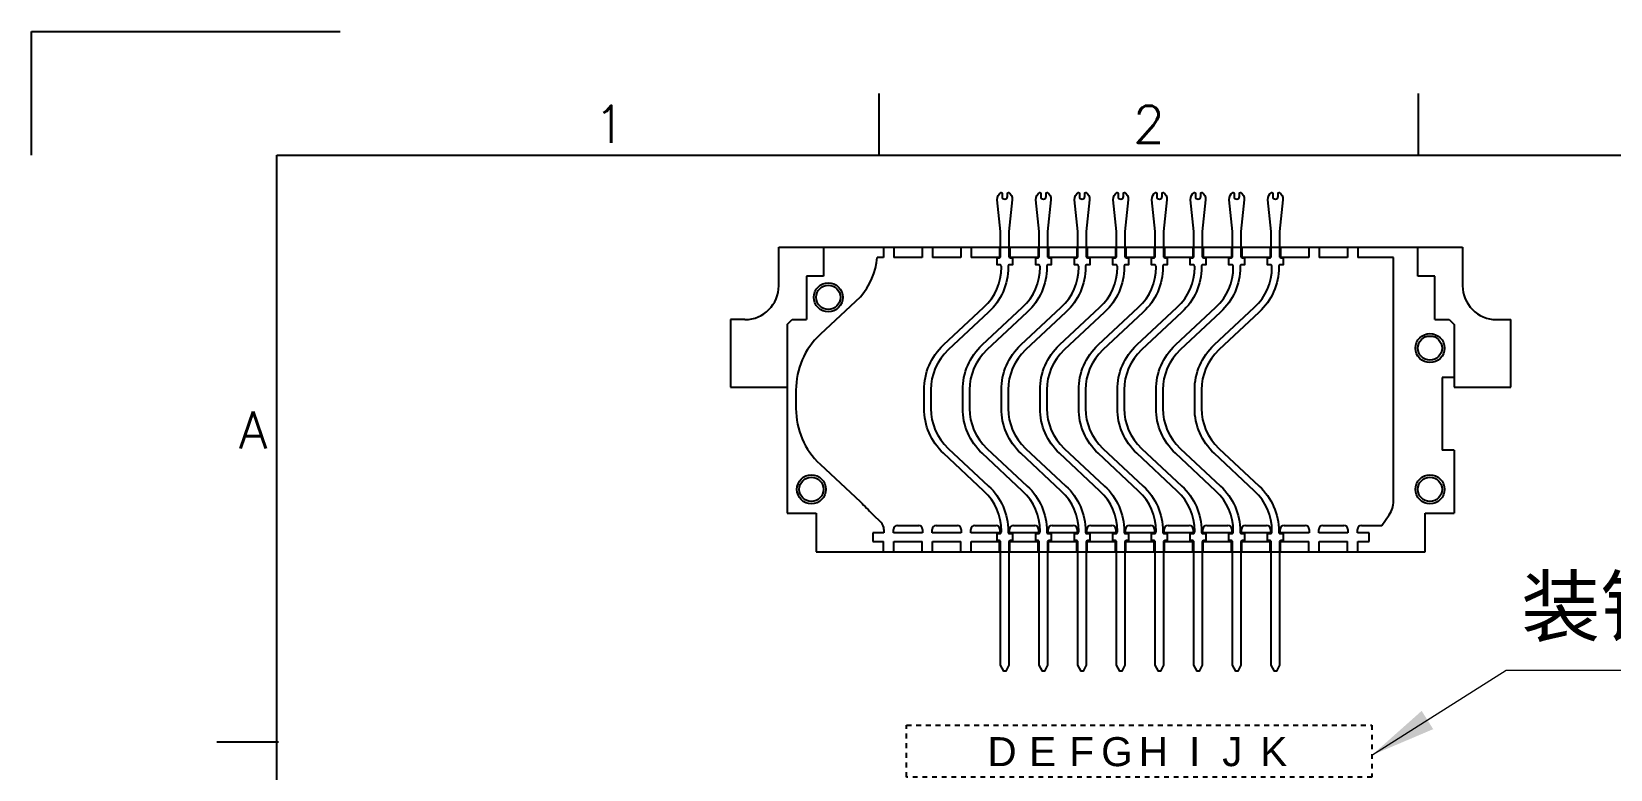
# Model space of a CAD drawing. Header units: millimetres. Extents: x -2108 to -1819, y 1464 to 1622.
# Drawn here: x -1895.32 to -1862.65, y 1553.43 to 1568.68 of the extents above; entities that cross this region are included whole.
import ezdxf
from ezdxf.enums import TextEntityAlignment as Align

# ---------------------------------------------------------------- set-up
doc = ezdxf.new("R2010")
doc.units = ezdxf.units.MM
doc.linetypes.add('CENTER', pattern=[0.6, 0.375, -0.075, 0.075, -0.075])
for name, color, linetype in [('C1', 7, 'Continuous'), ('hatch', 6, 'Continuous'), ('text', 7, 'Continuous'), ('厚', 7, 'Continuous')]:
    doc.layers.add(name, color=color, linetype=linetype)
doc.styles.add('Roman', font='romans', dxfattribs={"bigfont": 'bigfont'})
doc.dimstyles.new('副本水平', dxfattribs={"dimscale": 1.7, "dimtxt": 1.2, "dimasz": 0.8, "dimexe": 0.5, "dimexo": 0.5, "dimgap": 0.2, "dimtad": 0, "dimrnd": 0.0005, "dimzin": 9, "dimdsep": 46, "dimtxsty": 'Standard', "dimcen": 0, "dimclrd": 192, "dimclre": 192, "dimclrt": 7, "dimazin": 2, "dimtfac": 1, "dimtofl": 0, "dimtmove": 0, "dimatfit": 3, "dimfxl": 1, "dimtolj": 1, "dimlwd": 9, "dimlwe": 9, "dimarcsym": 0})

# ---------------------------------------------------------------- blocks, each defined once
blk = doc.blocks.new('REWQREWQTERQT')
at = {"color": 7, "linetype": 'Continuous'}
for p, q in [((561.187, 243.384), (561.187, 244.184)), ((561.187, 244.184), (575.337, 244.184)), ((562.112, 244.184), (562.112, 243.584)), ((563.357, 244.184), (563.357, 243.969)), ((563.567, 244.184), (563.567, 243.969)), ((564.157, 244.184), (564.157, 243.969)), ((564.367, 244.184), (564.367, 243.969)), ((564.957, 244.184), (564.957, 243.969)), ((565.167, 244.184), (565.167, 243.969)), ((565.757, 244.184), (565.757, 243.969)), ((565.967, 244.184), (565.967, 243.969)), ((566.557, 244.184), (566.557, 243.969)), ((566.767, 244.184), (566.767, 243.969)), ((567.357, 244.184), (567.357, 243.969)), ((567.567, 244.184), (567.567, 243.969)), ((568.157, 244.184), (568.157, 243.969)), ((568.367, 244.184), (568.367, 243.969)), ((568.957, 244.184), (568.957, 243.969)), ((569.167, 244.184), (569.167, 243.969)), ((569.757, 244.184), (569.757, 243.969)), ((569.967, 244.184), (569.967, 243.969)), ((570.557, 244.184), (570.557, 243.969)), ((570.767, 244.184), (570.767, 243.969)), ((571.357, 244.184), (571.357, 243.969)), ((571.567, 244.184), (571.567, 243.969)), ((572.157, 244.184), (572.157, 243.969)), ((572.367, 244.184), (572.367, 243.969)), ((572.957, 244.184), (572.957, 243.969)), ((573.167, 244.184), (573.167, 243.969)), ((574.412, 243.584), (574.412, 244.184)), ((575.337, 244.184), (575.337, 243.384)), ((563.357, 243.969), (563.222, 243.969)), ((564.157, 243.969), (563.567, 243.969)), ((564.957, 243.969), (564.367, 243.969)), ((565.757, 243.969), (565.167, 243.969)), ((566.557, 243.969), (565.967, 243.969)), ((567.357, 243.969), (566.767, 243.969)), ((568.157, 243.969), (567.567, 243.969)), ((568.957, 243.969), (568.367, 243.969)), ((569.757, 243.969), (569.167, 243.969)), ((570.557, 243.969), (569.967, 243.969)), ((571.357, 243.969), (570.767, 243.969)), ((572.157, 243.969), (571.567, 243.969)), ((572.957, 243.969), (572.367, 243.969)), ((573.907, 243.969), (573.167, 243.969)), ((573.907, 238.932), (573.907, 243.969)), ((561.762, 243.584), (561.762, 242.684)), ((562.112, 243.584), (561.762, 243.584)), ((574.762, 243.584), (574.412, 243.584)), ((574.762, 242.684), (574.762, 243.584)), ((562.878, 243.153), (562.041, 242.373)), ((560.187, 242.684), (560.187, 241.284)), ((560.487, 242.684), (560.187, 242.684)), ((561.362, 242.584), (561.462, 242.684)), ((561.362, 242.584), (561.362, 238.684)), ((561.462, 242.684), (561.762, 242.684)), ((574.762, 242.684), (575.062, 242.684)), ((575.062, 242.684), (575.162, 242.584)), ((575.162, 242.584), (575.162, 241.284)), ((576.037, 242.684), (576.337, 242.684)), ((576.337, 241.284), (576.337, 242.684)), ((575.162, 241.484), (574.912, 241.484)), ((574.912, 241.484), (574.912, 239.984)), ((560.187, 241.284), (561.362, 241.284)), ((561.542, 241.224), (561.542, 240.843)), ((575.162, 241.284), (576.337, 241.284)), ((575.162, 239.984), (574.912, 239.984)), ((575.162, 239.984), (575.162, 238.684)), ((562.041, 239.695), (562.878, 238.914)), ((561.362, 238.684), (561.962, 238.684)), ((561.962, 238.684), (561.962, 237.884)), ((563.129, 238.66), (563.303, 238.488)), ((573.667, 238.427), (573.819, 238.649)), ((574.562, 238.684), (575.162, 238.684)), ((574.562, 237.884), (574.562, 238.684)), ((563.362, 238.277), (563.132, 238.277)), ((563.132, 238.277), (563.132, 238.099)), ((563.362, 238.346), (563.362, 238.277)), ((563.562, 238.277), (563.562, 238.347)), ((564.162, 238.277), (563.562, 238.277)), ((563.642, 238.427), (564.082, 238.427)), ((564.162, 238.347), (564.162, 238.277)), ((564.362, 238.277), (564.362, 238.347)), ((564.962, 238.277), (564.362, 238.277)), ((564.442, 238.427), (564.882, 238.427)), ((564.962, 238.347), (564.962, 238.277)), ((565.162, 238.277), (565.162, 238.347)), ((565.762, 238.277), (565.162, 238.277)), ((565.242, 238.427), (565.682, 238.427)), ((565.762, 238.347), (565.762, 238.277)), ((565.962, 238.277), (565.962, 238.347)), ((566.562, 238.277), (565.962, 238.277)), ((566.042, 238.427), (566.482, 238.427)), ((566.562, 238.347), (566.562, 238.277)), ((566.762, 238.277), (566.762, 238.347)), ((567.362, 238.277), (566.762, 238.277)), ((566.842, 238.427), (567.282, 238.427)), ((567.362, 238.347), (567.362, 238.277)), ((567.562, 238.277), (567.562, 238.347)), ((568.162, 238.277), (567.562, 238.277)), ((567.642, 238.427), (568.082, 238.427)), ((568.162, 238.347), (568.162, 238.277)), ((568.362, 238.277), (568.362, 238.347)), ((568.962, 238.277), (568.362, 238.277)), ((568.442, 238.427), (568.882, 238.427)), ((568.962, 238.347), (568.962, 238.277)), ((569.162, 238.277), (569.162, 238.347)), ((569.762, 238.277), (569.162, 238.277)), ((569.242, 238.427), (569.682, 238.427)), ((569.762, 238.347), (569.762, 238.277)), ((569.962, 238.277), (569.962, 238.347)), ((570.562, 238.277), (569.962, 238.277)), ((570.042, 238.427), (570.482, 238.427)), ((570.562, 238.347), (570.562, 238.277)), ((570.762, 238.277), (570.762, 238.347)), ((571.362, 238.277), (570.762, 238.277)), ((570.842, 238.427), (571.282, 238.427)), ((571.362, 238.347), (571.362, 238.277)), ((571.562, 238.277), (571.562, 238.347)), ((572.162, 238.277), (571.562, 238.277)), ((571.642, 238.427), (572.082, 238.427)), ((572.162, 238.347), (572.162, 238.277)), ((572.362, 238.277), (572.362, 238.347)), ((572.962, 238.277), (572.362, 238.277)), ((572.442, 238.427), (572.882, 238.427)), ((572.962, 238.347), (572.962, 238.277)), ((573.162, 238.277), (573.162, 238.347)), ((573.407, 238.277), (573.162, 238.277)), ((573.242, 238.427), (573.667, 238.427)), ((573.407, 238.099), (573.407, 238.277)), ((561.962, 237.884), (574.562, 237.884)), ((563.132, 238.099), (563.357, 238.099)), ((563.357, 237.884), (563.357, 238.099)), ((563.567, 238.099), (564.157, 238.099)), ((563.567, 237.884), (563.567, 238.099)), ((564.157, 237.884), (564.157, 238.099)), ((564.367, 238.099), (564.957, 238.099)), ((564.367, 237.884), (564.367, 238.099)), ((564.957, 237.884), (564.957, 238.099)), ((565.167, 238.099), (565.757, 238.099)), ((565.167, 237.884), (565.167, 238.099)), ((565.757, 237.884), (565.757, 238.099)), ((565.967, 238.099), (566.557, 238.099)), ((565.967, 237.884), (565.967, 238.099)), ((566.557, 237.884), (566.557, 238.099)), ((566.767, 238.099), (567.357, 238.099)), ((566.767, 237.884), (566.767, 238.099)), ((567.357, 237.884), (567.357, 238.099)), ((567.567, 238.099), (568.157, 238.099)), ((567.567, 237.884), (567.567, 238.099)), ((568.157, 237.884), (568.157, 238.099)), ((568.367, 238.099), (568.957, 238.099)), ((568.367, 237.884), (568.367, 238.099)), ((568.957, 237.884), (568.957, 238.099)), ((569.167, 238.099), (569.757, 238.099)), ((569.167, 237.884), (569.167, 238.099)), ((569.757, 237.884), (569.757, 238.099)), ((569.967, 238.099), (570.557, 238.099)), ((569.967, 237.884), (569.967, 238.099)), ((570.557, 237.884), (570.557, 238.099)), ((570.767, 238.099), (571.357, 238.099)), ((570.767, 237.884), (570.767, 238.099)), ((571.357, 237.884), (571.357, 238.099)), ((571.567, 238.099), (572.157, 238.099)), ((571.567, 237.884), (571.567, 238.099)), ((572.157, 237.884), (572.157, 238.099)), ((572.367, 238.099), (572.957, 238.099)), ((572.367, 237.884), (572.367, 238.099)), ((572.957, 237.884), (572.957, 238.099)), ((573.167, 238.099), (573.407, 238.099)), ((573.167, 237.884), (573.167, 238.099))]:
    blk.add_line(p, q, dxfattribs=at)
for centre, radius in [((562.212, 243.144), 0.3), ((562.212, 243.144), 0.25), ((574.662, 242.094), 0.3), ((574.662, 242.094), 0.25), ((561.862, 239.174), 0.3), ((574.662, 239.174), 0.3), ((561.862, 239.174), 0.25), ((574.662, 239.174), 0.25)]:
    blk.add_circle(centre, radius, dxfattribs=at)
for centre, radius, start, end in [((561.804, 244.087), 1.423, 319.0004, 355.2473), ((560.487, 243.384), 0.7, 270, 0), ((576.037, 243.384), 0.7, 180, 270), ((563.112, 241.224), 1.57, 133, 180), ((563.112, 240.843), 1.57, 180, 227), ((589.012, 264.486), 36.564, 224.3773, 224.9373), ((573.407, 238.932), 0.5, 325.5481, 0), ((563.162, 238.346), 0.2, 0, 45.2702), ((563.642, 238.347), 0.08, 90, 180), ((564.082, 238.347), 0.08, 0, 90), ((564.442, 238.347), 0.08, 90, 180), ((564.882, 238.347), 0.08, 0, 90), ((565.242, 238.347), 0.08, 90, 180), ((565.682, 238.347), 0.08, 0, 90), ((566.042, 238.347), 0.08, 90, 180), ((566.482, 238.347), 0.08, 0, 90), ((566.842, 238.347), 0.08, 90, 180), ((567.282, 238.347), 0.08, 0, 90), ((567.642, 238.347), 0.08, 90, 180), ((568.082, 238.347), 0.08, 0, 90), ((568.442, 238.347), 0.08, 90, 180), ((568.882, 238.347), 0.08, 0, 90), ((569.242, 238.347), 0.08, 90, 180), ((569.682, 238.347), 0.08, 0, 90), ((570.042, 238.347), 0.08, 90, 180), ((570.482, 238.347), 0.08, 0, 90), ((570.842, 238.347), 0.08, 90, 180), ((571.282, 238.347), 0.08, 0, 90), ((571.642, 238.347), 0.08, 90, 180), ((572.082, 238.347), 0.08, 0, 90), ((572.442, 238.347), 0.08, 90, 180), ((572.882, 238.347), 0.08, 0, 90), ((573.242, 238.347), 0.08, 90, 180)]:
    blk.add_arc(centre, radius, start, end, dxfattribs=at)
blk = doc.blocks.new('fdsah')
at = {"layer": 'text'}
for p, q in [((-100, 9.869), (-98.8251, 9.869)), ((-100, 9.399), (-100, 9.869)), ((-96.773, 9.399), (-96.773, 9.634)), ((-94.7209, 9.399), (-94.7209, 9.634)), ((-98.8251, 9.399), (-86.5124, 9.399)), ((-99.0601, 7.1667), (-99.2951, 7.1667))]:
    blk.add_line(p, q, dxfattribs=at)
blk.add_lwpolyline([(-99.0658, 9.399), (-86.5124, 9.399), (-86.5124, 2.2179), (-93.9111, 2.2179), (-93.9111, 0.47), (-95.3318, 0.47), (-96.773, 0.47), (-99.0658, 0.47)], close=True, dxfattribs=at)
at = {"layer": 'text', "style": 'Roman'}
for s, p in [('1', (-97.7991, 9.446)), ('2', (-95.7469, 9.446)), ('A', (-99.1566, 8.2829))]:
    blk.add_text(s, height=0.141, dxfattribs=at).set_placement(p, align=Align.CENTER)
at = {"layer": 'text', "color": 0, "style": 'Roman', "flags": 8}
for tag, p in [('FNAME', (-99.3421, 5.5454)), ('REVDATE', (-99.3421, 3.2897)), ('USER', (-99.3421, 0.47))]:
    blk.add_attdef(tag, p, '', height=0.141, rotation=90, dxfattribs=at)

msp = doc.modelspace()

# ---------------------------------------------------------------- linework, layer by layer
at = {"layer": 'C1', "color": 3}
for points in [[(-1875.1162, 1563.8098, -0.2080003), (-1875.5201, 1562.881), (-1876.3569, 1562.1006, 0.2080003), (-1876.7162, 1561.2742), (-1876.7162, 1560.8926, 0.2080003), (-1876.3569, 1560.0662), (-1875.5201, 1559.2859, -0.2080003), (-1875.1162, 1558.357), (-1875.1162, 1558.3364, 0.4142136), (-1875.0862, 1558.3064), (-1875.0262, 1558.3064), (-1875.0262, 1558.1584), (-1875.0712, 1558.1584, 0.4142136), (-1875.1012, 1558.1284), (-1875.1012, 1555.5834), (-1875.1662, 1555.4584), (-1875.2062, 1555.4584), (-1875.2712, 1555.5834), (-1875.2712, 1558.1284, 0.4142136), (-1875.3012, 1558.1584), (-1875.3462, 1558.1584), (-1875.3462, 1558.3064), (-1875.2862, 1558.3064, 0.4142136), (-1875.2562, 1558.3364), (-1875.2562, 1558.357, 0.2080003), (-1875.6156, 1559.1835), (-1876.4524, 1559.9638, -0.2080003), (-1876.8562, 1560.8926), (-1876.8562, 1561.2742, -0.2080003), (-1876.4524, 1562.203), (-1875.6156, 1562.9834, 0.2080003), (-1875.2562, 1563.8098), (-1875.2562, 1563.8298, 0.4142136), (-1875.2862, 1563.8598), (-1875.3462, 1563.8598), (-1875.3462, 1564.0084), (-1875.3012, 1564.0084, 0.4142136), (-1875.2712, 1564.0384), (-1875.2712, 1564.5441, 0.0261859), (-1875.2714, 1564.5472), (-1875.3404, 1565.2033, -0.2956205), (-1875.2615, 1565.3584, -0.3207735), (-1875.2412, 1565.33), (-1875.2412, 1565.2734, 1), (-1875.1312, 1565.2734), (-1875.1312, 1565.33, -0.3207735), (-1875.1109, 1565.3584, -0.2956205), (-1875.0321, 1565.2033), (-1875.1011, 1564.5472, 0.0261859), (-1875.1012, 1564.5441), (-1875.1012, 1564.0384, 0.4142136), (-1875.0712, 1564.0084), (-1875.0262, 1564.0084), (-1875.0262, 1563.8598), (-1875.0862, 1563.8598, 0.4142136), (-1875.1162, 1563.8298)], [(-1874.3162, 1563.8098, -0.2080003), (-1874.7201, 1562.881), (-1875.5569, 1562.1006, 0.2080003), (-1875.9162, 1561.2742), (-1875.9162, 1560.8926, 0.2080003), (-1875.5569, 1560.0662), (-1874.7201, 1559.2859, -0.2080003), (-1874.3162, 1558.357), (-1874.3162, 1558.3364, 0.4142136), (-1874.2862, 1558.3064), (-1874.2262, 1558.3064), (-1874.2262, 1558.1584), (-1874.2712, 1558.1584, 0.4142136), (-1874.3012, 1558.1284), (-1874.3012, 1555.5834), (-1874.3662, 1555.4584), (-1874.4062, 1555.4584), (-1874.4712, 1555.5834), (-1874.4712, 1558.1284, 0.4142136), (-1874.5012, 1558.1584), (-1874.5462, 1558.1584), (-1874.5462, 1558.3064), (-1874.4862, 1558.3064, 0.4142136), (-1874.4562, 1558.3364), (-1874.4562, 1558.357, 0.2080003), (-1874.8156, 1559.1835), (-1875.6524, 1559.9638, -0.2080003), (-1876.0562, 1560.8926), (-1876.0562, 1561.2742, -0.2080003), (-1875.6524, 1562.203), (-1874.8156, 1562.9834, 0.2080003), (-1874.4562, 1563.8098), (-1874.4562, 1563.8298, 0.4142136), (-1874.4862, 1563.8598), (-1874.5462, 1563.8598), (-1874.5462, 1564.0084), (-1874.5012, 1564.0084, 0.4142136), (-1874.4712, 1564.0384), (-1874.4712, 1564.5441, 0.0261859), (-1874.4714, 1564.5472), (-1874.5404, 1565.2033, -0.2956205), (-1874.4615, 1565.3584, -0.3207735), (-1874.4412, 1565.33), (-1874.4412, 1565.2734, 1), (-1874.3312, 1565.2734), (-1874.3312, 1565.33, -0.3207735), (-1874.3109, 1565.3584, -0.2956205), (-1874.2321, 1565.2033), (-1874.3011, 1564.5472, 0.0261859), (-1874.3012, 1564.5441), (-1874.3012, 1564.0384, 0.4142136), (-1874.2712, 1564.0084), (-1874.2262, 1564.0084), (-1874.2262, 1563.8598), (-1874.2862, 1563.8598, 0.4142136), (-1874.3162, 1563.8298)], [(-1873.5162, 1563.8098, -0.2080003), (-1873.9201, 1562.881), (-1874.7569, 1562.1006, 0.2080003), (-1875.1162, 1561.2742), (-1875.1162, 1560.8926, 0.2080003), (-1874.7569, 1560.0662), (-1873.9201, 1559.2859, -0.2080003), (-1873.5162, 1558.357), (-1873.5162, 1558.3364, 0.4142136), (-1873.4862, 1558.3064), (-1873.4262, 1558.3064), (-1873.4262, 1558.1584), (-1873.4712, 1558.1584, 0.4142136), (-1873.5012, 1558.1284), (-1873.5012, 1555.5834), (-1873.5662, 1555.4584), (-1873.6062, 1555.4584), (-1873.6712, 1555.5834), (-1873.6712, 1558.1284, 0.4142136), (-1873.7012, 1558.1584), (-1873.7462, 1558.1584), (-1873.7462, 1558.3064), (-1873.6862, 1558.3064, 0.4142136), (-1873.6562, 1558.3364), (-1873.6562, 1558.357, 0.2080003), (-1874.0156, 1559.1835), (-1874.8524, 1559.9638, -0.2080003), (-1875.2562, 1560.8926), (-1875.2562, 1561.2742, -0.2080003), (-1874.8524, 1562.203), (-1874.0156, 1562.9834, 0.2080003), (-1873.6562, 1563.8098), (-1873.6562, 1563.8298, 0.4142136), (-1873.6862, 1563.8598), (-1873.7462, 1563.8598), (-1873.7462, 1564.0084), (-1873.7012, 1564.0084, 0.4142136), (-1873.6712, 1564.0384), (-1873.6712, 1564.5441, 0.0261859), (-1873.6714, 1564.5472), (-1873.7404, 1565.2033, -0.2956205), (-1873.6615, 1565.3584, -0.3207735), (-1873.6412, 1565.33), (-1873.6412, 1565.2734, 1), (-1873.5312, 1565.2734), (-1873.5312, 1565.33, -0.3207735), (-1873.5109, 1565.3584, -0.2956205), (-1873.4321, 1565.2033), (-1873.5011, 1564.5472, 0.0261859), (-1873.5012, 1564.5441), (-1873.5012, 1564.0384, 0.4142136), (-1873.4712, 1564.0084), (-1873.4262, 1564.0084), (-1873.4262, 1563.8598), (-1873.4862, 1563.8598, 0.4142136), (-1873.5162, 1563.8298)], [(-1872.7162, 1563.8098, -0.2080003), (-1873.1201, 1562.881), (-1873.9569, 1562.1006, 0.2080003), (-1874.3162, 1561.2742), (-1874.3162, 1560.8926, 0.2080003), (-1873.9569, 1560.0662), (-1873.1201, 1559.2859, -0.2080003), (-1872.7162, 1558.357), (-1872.7162, 1558.3364, 0.4142136), (-1872.6862, 1558.3064), (-1872.6262, 1558.3064), (-1872.6262, 1558.1584), (-1872.6712, 1558.1584, 0.4142136), (-1872.7012, 1558.1284), (-1872.7012, 1555.5834), (-1872.7662, 1555.4584), (-1872.8062, 1555.4584), (-1872.8712, 1555.5834), (-1872.8712, 1558.1284, 0.4142136), (-1872.9012, 1558.1584), (-1872.9462, 1558.1584), (-1872.9462, 1558.3064), (-1872.8862, 1558.3064, 0.4142136), (-1872.8562, 1558.3364), (-1872.8562, 1558.357, 0.2080003), (-1873.2156, 1559.1835), (-1874.0524, 1559.9638, -0.2080003), (-1874.4562, 1560.8926), (-1874.4562, 1561.2742, -0.2080003), (-1874.0524, 1562.203), (-1873.2156, 1562.9834, 0.2080003), (-1872.8562, 1563.8098), (-1872.8562, 1563.8298, 0.4142136), (-1872.8862, 1563.8598), (-1872.9462, 1563.8598), (-1872.9462, 1564.0084), (-1872.9012, 1564.0084, 0.4142136), (-1872.8712, 1564.0384), (-1872.8712, 1564.5441, 0.0261859), (-1872.8714, 1564.5472), (-1872.9404, 1565.2033, -0.2956205), (-1872.8615, 1565.3584, -0.3207735), (-1872.8412, 1565.33), (-1872.8412, 1565.2734, 1), (-1872.7312, 1565.2734), (-1872.7312, 1565.33, -0.3207735), (-1872.7109, 1565.3584, -0.2956205), (-1872.6321, 1565.2033), (-1872.7011, 1564.5472, 0.0261859), (-1872.7012, 1564.5441), (-1872.7012, 1564.0384, 0.4142136), (-1872.6712, 1564.0084), (-1872.6262, 1564.0084), (-1872.6262, 1563.8598), (-1872.6862, 1563.8598, 0.4142136), (-1872.7162, 1563.8298)], [(-1871.9162, 1563.8098, -0.2080003), (-1872.3201, 1562.881), (-1873.1569, 1562.1006, 0.2080003), (-1873.5162, 1561.2742), (-1873.5162, 1560.8926, 0.2080003), (-1873.1569, 1560.0662), (-1872.3201, 1559.2859, -0.2080003), (-1871.9162, 1558.357), (-1871.9162, 1558.3364, 0.4142136), (-1871.8862, 1558.3064), (-1871.8262, 1558.3064), (-1871.8262, 1558.1584), (-1871.8712, 1558.1584, 0.4142136), (-1871.9012, 1558.1284), (-1871.9012, 1555.5834), (-1871.9662, 1555.4584), (-1872.0062, 1555.4584), (-1872.0712, 1555.5834), (-1872.0712, 1558.1284, 0.4142136), (-1872.1012, 1558.1584), (-1872.1462, 1558.1584), (-1872.1462, 1558.3064), (-1872.0862, 1558.3064, 0.4142136), (-1872.0562, 1558.3364), (-1872.0562, 1558.357, 0.2080003), (-1872.4156, 1559.1835), (-1873.2524, 1559.9638, -0.2080003), (-1873.6562, 1560.8926), (-1873.6562, 1561.2742, -0.2080003), (-1873.2524, 1562.203), (-1872.4156, 1562.9834, 0.2080003), (-1872.0562, 1563.8098), (-1872.0562, 1563.8298, 0.4142136), (-1872.0862, 1563.8598), (-1872.1462, 1563.8598), (-1872.1462, 1564.0084), (-1872.1012, 1564.0084, 0.4142136), (-1872.0712, 1564.0384), (-1872.0712, 1564.5441, 0.0261859), (-1872.0714, 1564.5472), (-1872.1404, 1565.2033, -0.2956205), (-1872.0615, 1565.3584, -0.3207735), (-1872.0412, 1565.33), (-1872.0412, 1565.2734, 1), (-1871.9312, 1565.2734), (-1871.9312, 1565.33, -0.3207735), (-1871.9109, 1565.3584, -0.2956205), (-1871.8321, 1565.2033), (-1871.9011, 1564.5472, 0.0261859), (-1871.9012, 1564.5441), (-1871.9012, 1564.0384, 0.4142136), (-1871.8712, 1564.0084), (-1871.8262, 1564.0084), (-1871.8262, 1563.8598), (-1871.8862, 1563.8598, 0.4142136), (-1871.9162, 1563.8298)], [(-1871.1162, 1563.8098, -0.2080003), (-1871.5201, 1562.881), (-1872.3569, 1562.1006, 0.2080003), (-1872.7162, 1561.2742), (-1872.7162, 1560.8926, 0.2080003), (-1872.3569, 1560.0662), (-1871.5201, 1559.2859, -0.2080003), (-1871.1162, 1558.357), (-1871.1162, 1558.3364, 0.4142136), (-1871.0862, 1558.3064), (-1871.0262, 1558.3064), (-1871.0262, 1558.1584), (-1871.0712, 1558.1584, 0.4142136), (-1871.1012, 1558.1284), (-1871.1012, 1555.5834), (-1871.1662, 1555.4584), (-1871.2062, 1555.4584), (-1871.2712, 1555.5834), (-1871.2712, 1558.1284, 0.4142136), (-1871.3012, 1558.1584), (-1871.3462, 1558.1584), (-1871.3462, 1558.3064), (-1871.2862, 1558.3064, 0.4142136), (-1871.2562, 1558.3364), (-1871.2562, 1558.357, 0.2080003), (-1871.6156, 1559.1835), (-1872.4524, 1559.9638, -0.2080003), (-1872.8562, 1560.8926), (-1872.8562, 1561.2742, -0.2080003), (-1872.4524, 1562.203), (-1871.6156, 1562.9834, 0.2080003), (-1871.2562, 1563.8098), (-1871.2562, 1563.8298, 0.4142136), (-1871.2862, 1563.8598), (-1871.3462, 1563.8598), (-1871.3462, 1564.0084), (-1871.3012, 1564.0084, 0.4142136), (-1871.2712, 1564.0384), (-1871.2712, 1564.5441, 0.0261859), (-1871.2714, 1564.5472), (-1871.3404, 1565.2033, -0.2956205), (-1871.2615, 1565.3584, -0.3207735), (-1871.2412, 1565.33), (-1871.2412, 1565.2734, 1), (-1871.1312, 1565.2734), (-1871.1312, 1565.33, -0.3207735), (-1871.1109, 1565.3584, -0.2956205), (-1871.0321, 1565.2033), (-1871.1011, 1564.5472, 0.0261859), (-1871.1012, 1564.5441), (-1871.1012, 1564.0384, 0.4142136), (-1871.0712, 1564.0084), (-1871.0262, 1564.0084), (-1871.0262, 1563.8598), (-1871.0862, 1563.8598, 0.4142136), (-1871.1162, 1563.8298)], [(-1870.3162, 1563.8098, -0.2080003), (-1870.7201, 1562.881), (-1871.5569, 1562.1006, 0.2080003), (-1871.9162, 1561.2742), (-1871.9162, 1560.8926, 0.2080003), (-1871.5569, 1560.0662), (-1870.7201, 1559.2859, -0.2080003), (-1870.3162, 1558.357), (-1870.3162, 1558.3364, 0.4142136), (-1870.2862, 1558.3064), (-1870.2262, 1558.3064), (-1870.2262, 1558.1584), (-1870.2712, 1558.1584, 0.4142136), (-1870.3012, 1558.1284), (-1870.3012, 1555.5834), (-1870.3662, 1555.4584), (-1870.4062, 1555.4584), (-1870.4712, 1555.5834), (-1870.4712, 1558.1284, 0.4142136), (-1870.5012, 1558.1584), (-1870.5462, 1558.1584), (-1870.5462, 1558.3064), (-1870.4862, 1558.3064, 0.4142136), (-1870.4562, 1558.3364), (-1870.4562, 1558.357, 0.2080003), (-1870.8156, 1559.1835), (-1871.6524, 1559.9638, -0.2080003), (-1872.0562, 1560.8926), (-1872.0562, 1561.2742, -0.2080003), (-1871.6524, 1562.203), (-1870.8156, 1562.9834, 0.2080003), (-1870.4562, 1563.8098), (-1870.4562, 1563.8298, 0.4142136), (-1870.4862, 1563.8598), (-1870.5462, 1563.8598), (-1870.5462, 1564.0084), (-1870.5012, 1564.0084, 0.4142136), (-1870.4712, 1564.0384), (-1870.4712, 1564.5441, 0.0261859), (-1870.4714, 1564.5472), (-1870.5404, 1565.2033, -0.2956205), (-1870.4615, 1565.3584, -0.3207735), (-1870.4412, 1565.33), (-1870.4412, 1565.2734, 1), (-1870.3312, 1565.2734), (-1870.3312, 1565.33, -0.3207735), (-1870.3109, 1565.3584, -0.2956205), (-1870.2321, 1565.2033), (-1870.3011, 1564.5472, 0.0261859), (-1870.3012, 1564.5441), (-1870.3012, 1564.0384, 0.4142136), (-1870.2712, 1564.0084), (-1870.2262, 1564.0084), (-1870.2262, 1563.8598), (-1870.2862, 1563.8598, 0.4142136), (-1870.3162, 1563.8298)], [(-1869.5162, 1563.8098, -0.2080003), (-1869.9201, 1562.881), (-1870.7569, 1562.1006, 0.2080003), (-1871.1162, 1561.2742), (-1871.1162, 1560.8926, 0.2080003), (-1870.7569, 1560.0662), (-1869.9201, 1559.2859, -0.2080003), (-1869.5162, 1558.357), (-1869.5162, 1558.3364, 0.4142136), (-1869.4862, 1558.3064), (-1869.4262, 1558.3064), (-1869.4262, 1558.1584), (-1869.4712, 1558.1584, 0.4142136), (-1869.5012, 1558.1284), (-1869.5012, 1555.5834), (-1869.5662, 1555.4584), (-1869.6062, 1555.4584), (-1869.6712, 1555.5834), (-1869.6712, 1558.1284, 0.4142136), (-1869.7012, 1558.1584), (-1869.7462, 1558.1584), (-1869.7462, 1558.3064), (-1869.6862, 1558.3064, 0.4142136), (-1869.6562, 1558.3364), (-1869.6562, 1558.357, 0.2080003), (-1870.0156, 1559.1835), (-1870.8524, 1559.9638, -0.2080003), (-1871.2562, 1560.8926), (-1871.2562, 1561.2742, -0.2080003), (-1870.8524, 1562.203), (-1870.0156, 1562.9834, 0.2080003), (-1869.6562, 1563.8098), (-1869.6562, 1563.8298, 0.4142136), (-1869.6862, 1563.8598), (-1869.7462, 1563.8598), (-1869.7462, 1564.0084), (-1869.7012, 1564.0084, 0.4142136), (-1869.6712, 1564.0384), (-1869.6712, 1564.5441, 0.0261859), (-1869.6714, 1564.5472), (-1869.7404, 1565.2033, -0.2956205), (-1869.6615, 1565.3584, -0.3207735), (-1869.6412, 1565.33), (-1869.6412, 1565.2734, 1), (-1869.5312, 1565.2734), (-1869.5312, 1565.33, -0.3207735), (-1869.5109, 1565.3584, -0.2956205), (-1869.4321, 1565.2033), (-1869.5011, 1564.5472, 0.0261859), (-1869.5012, 1564.5441), (-1869.5012, 1564.0384, 0.4142136), (-1869.4712, 1564.0084), (-1869.4262, 1564.0084), (-1869.4262, 1563.8598), (-1869.4862, 1563.8598, 0.4142136), (-1869.5162, 1563.8298)]]:
    msp.add_lwpolyline(points, format="xyb", close=True, dxfattribs=at)
at = {"layer": '厚', "color": 2, "linetype": 'CENTER', "ltscale": 0.1}
msp.add_lwpolyline([(-1877.2168, 1554.3455), (-1867.5895, 1554.3455), (-1867.5895, 1553.2686), (-1877.2168, 1553.2686)], close=True, dxfattribs=at)

# ---------------------------------------------------------------- block references
at = {"layer": 'hatch', "xscale": 5.435755694999896, "yscale": 5.435755694999896, "zscale": 5.435755694999896}
msp.add_blockref('fdsah', (-1351.7478, 1515.0372), dxfattribs=at)
at = {"layer": '厚', "color": 0}
msp.add_blockref('REWQREWQTERQT', (-2441.049, 1320.0447), dxfattribs=at)

# ---------------------------------------------------------------- texts
at = {"insert": (-1861.2247, 1557.3982), "char_height": 1.2, "width": 5.487633, "attachment_point": 3}
msp.add_mtext('{\\fSimSun|b0|i0|c134|p54;装针}', dxfattribs=at)
at = {"color": 7, "char_height": 0.6, "attachment_point": 3}
for s, insert in [('{\\fArial|b0|i0|c0|p34;D}', (-1874.9393, 1554.0955)), ('{\\fArial|b0|i0|c0|p34;E}', (-1874.1227, 1554.0955)), ('{\\fArial|b0|i0|c0|p34;F}', (-1873.3393, 1554.0955)), ('{\\fArial|b0|i0|c0|p34;G}', (-1872.5393, 1554.0955)), ('{\\fArial|b0|i0|c0|p34;H}', (-1871.8063, 1554.0955)), ('{\\fArial|b0|i0|c0|p34;I}', (-1871.1403, 1554.0955)), ('{\\fArial|b0|i0|c0|p34;J}', (-1870.2666, 1554.0955)), ('{\\fArial|b0|i0|c0|p34;K}', (-1869.3393, 1554.0955))]:
    msp.add_mtext(s, dxfattribs=dict(at, insert=insert))

# ---------------------------------------------------------------- leaders
at = {"layer": '厚', "color": 0}
msp.add_leader([(-1867.5891, 1553.7224), (-1864.8086, 1555.4815), (-1860.5544, 1555.4815)], dimstyle='副本水平', override={"dimgap": 0.2, "dimtad": 0}, dxfattribs=at)

doc.saveas('drawing.dxf')
